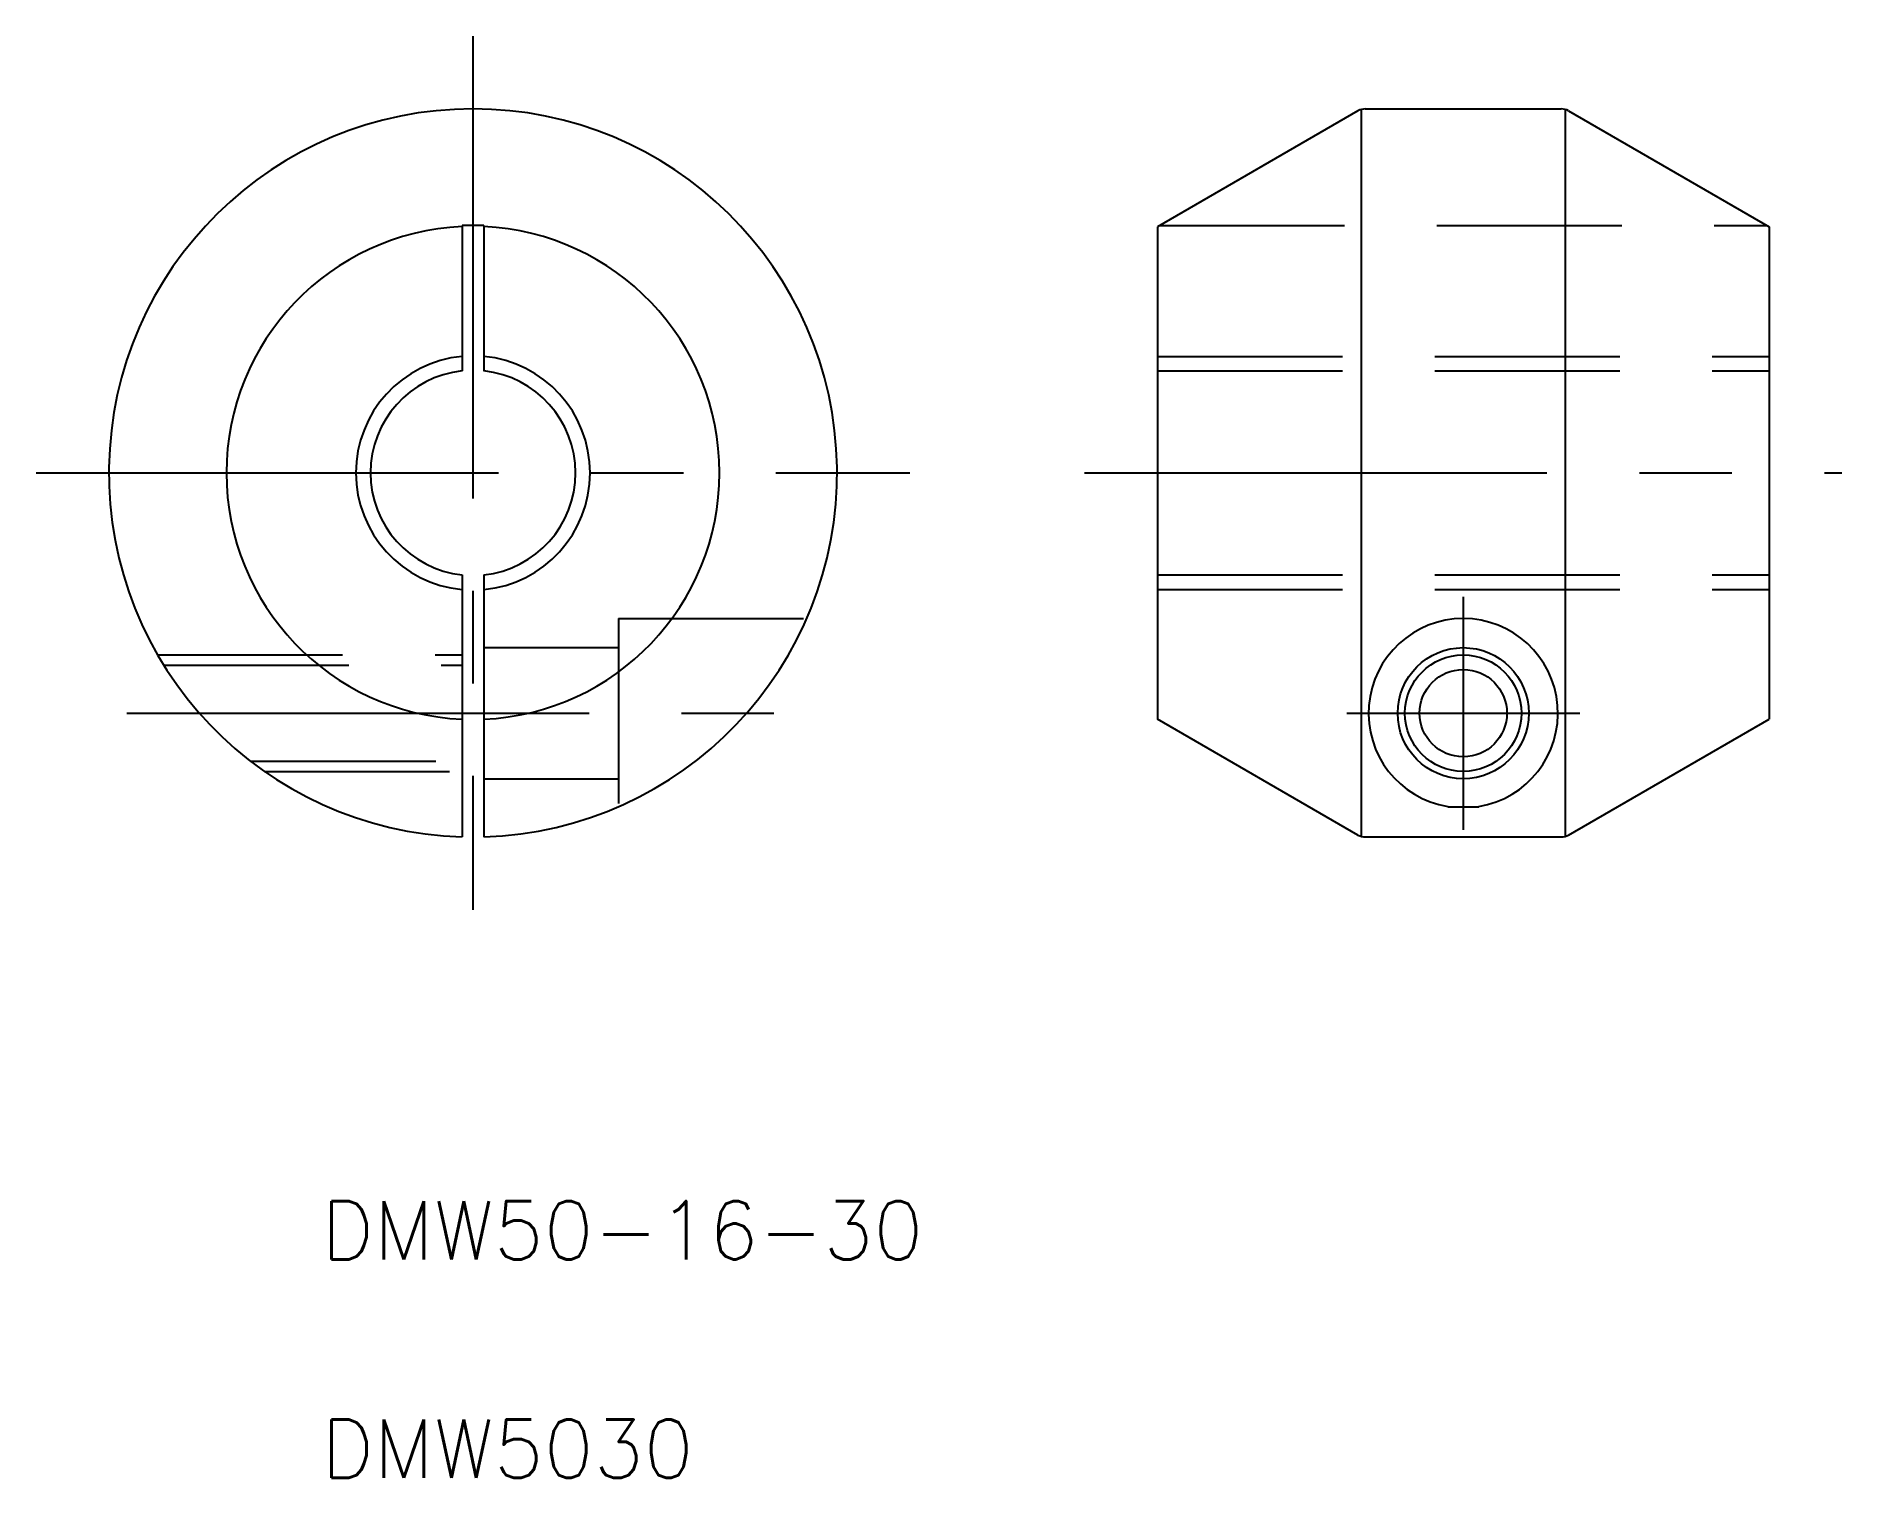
# Model space of a CAD drawing. Extents: x 75 to 199, y 47 to 146.
import ezdxf

# ---------------------------------------------------------------- set-up
doc = ezdxf.new("R2010")
doc.units = 0
doc.linetypes.add('CENTER', pattern=[50.8, 31.75, -6.35, 6.35, -6.35])
doc.linetypes.add('DASHED', pattern=[19.05, 12.7, -6.35])
doc.layers.get('0').update_dxf_attribs({"linetype": 'CONTINUOUS'})
doc.layers.add('CENTER', color=1, linetype='CENTER')
doc.styles.get("Standard").update_dxf_attribs({"font": 'txt.shx'})

msp = doc.modelspace()

# ---------------------------------------------------------------- linework, layer by layer
for p, q in [((166.04, 141.21), (152.27, 133.26)), ((166.27, 141.31), (166.27, 91.38)), ((166.54, 141.35), (180, 141.35)), ((180.27, 141.31), (180.27, 91.38)), ((180.5, 141.21), (194.27, 133.26)), ((104.52, 133.35), (104.52, 123.35)), ((106.02, 133.35), (106.02, 123.35)), ((152.27, 133.26), (152.27, 99.43)), ((194.27, 133.26), (194.27, 99.43)), ((180.27, 128.83), (180.27, 128.83)), ((180.27, 116.35), (180.27, 116.35)), ((104.52, 109.35), (104.52, 91.36)), ((106.02, 109.35), (106.02, 91.36)), ((166.04, 91.48), (152.27, 99.43)), ((180.5, 91.48), (194.27, 99.43)), ((172.21, 93.43), (174.33, 93.43)), ((166.54, 91.35), (180, 91.35))]:
    msp.add_line(p, q)
at = {"color": 7, "linetype": 'CONTINUOUS'}
msp.add_line((106.02, 133.35), (104.52, 133.35), dxfattribs=at)
at = {"color": 3, "linetype": 'DASHED'}
for p, q in [((152.41, 133.35), (194.12, 133.35)), ((152.27, 124.35), (194.27, 124.35)), ((152.27, 123.35), (194.27, 123.35)), ((152.27, 109.35), (194.27, 109.35)), ((152.27, 108.35), (194.27, 108.35)), ((115.27, 106.35), (115.27, 93.43)), ((115.27, 106.35), (128.18, 106.35)), ((106.02, 104.35), (115.27, 104.35)), ((83.62, 103.85), (104.52, 103.85)), ((84.04, 103.15), (104.52, 103.15)), ((90.01, 96.55), (104.52, 96.55)), ((90.96, 95.85), (104.52, 95.85)), ((106.02, 95.35), (115.27, 95.35))]:
    msp.add_line(p, q, dxfattribs=at)
for radius in [4.5, 3]:
    msp.add_circle((173.27, 99.85), radius)
at = {"color": 3}
msp.add_circle((173.27, 99.85), 4, dxfattribs=at)
for centre, radius, start, end in [((105.27, 116.35), 25, 271.7191, 268.2809), ((166.54, 140.35), 1, 90, 120), ((180, 140.35), 1, 60, 90), ((173.27, 99.85), 6.5, 279.3914, 260.6086), ((166.54, 92.35), 1, 240, 270), ((180, 92.35), 1, 270, 300)]:
    msp.add_arc(centre, radius, start, end)
at = {"color": 7, "linetype": 'CONTINUOUS'}
for radius, start, end in [(16.93, 92.5385, 267.4615), (16.93, 272.5385, 87.4615), (7.04, 96.1155, 263.8845), (7.04, 276.1155, 83.8845)]:
    msp.add_arc((105.27, 116.35), radius, start, end, dxfattribs=at)
at = {"color": 3, "linetype": 'CONTINUOUS'}
for start, end in [(95.3558, 264.6442), (275.3558, 84.6442)]:
    msp.add_arc((105.27, 116.35), 8.04, start, end, dxfattribs=at)
at = {"layer": 'CENTER', "color": 1, "linetype": 'CENTER'}
for p, q in [((105.27, 146.35), (105.27, 86.35)), ((75.27, 116.35), (135.27, 116.35)), ((147.27, 116.35), (199.27, 116.35)), ((173.27, 107.85), (173.27, 91.85)), ((81.49, 99.85), (129.05, 99.85)), ((165.27, 99.85), (181.27, 99.85))]:
    msp.add_line(p, q, dxfattribs=at)

# ---------------------------------------------------------------- texts
for s, p in [('DMW50-16-30', (94.87, 62.34)), ('DMW5030', (94.87, 47.34))]:
    msp.add_text(s, height=4).set_placement(p)

doc.saveas('drawing.dxf')
